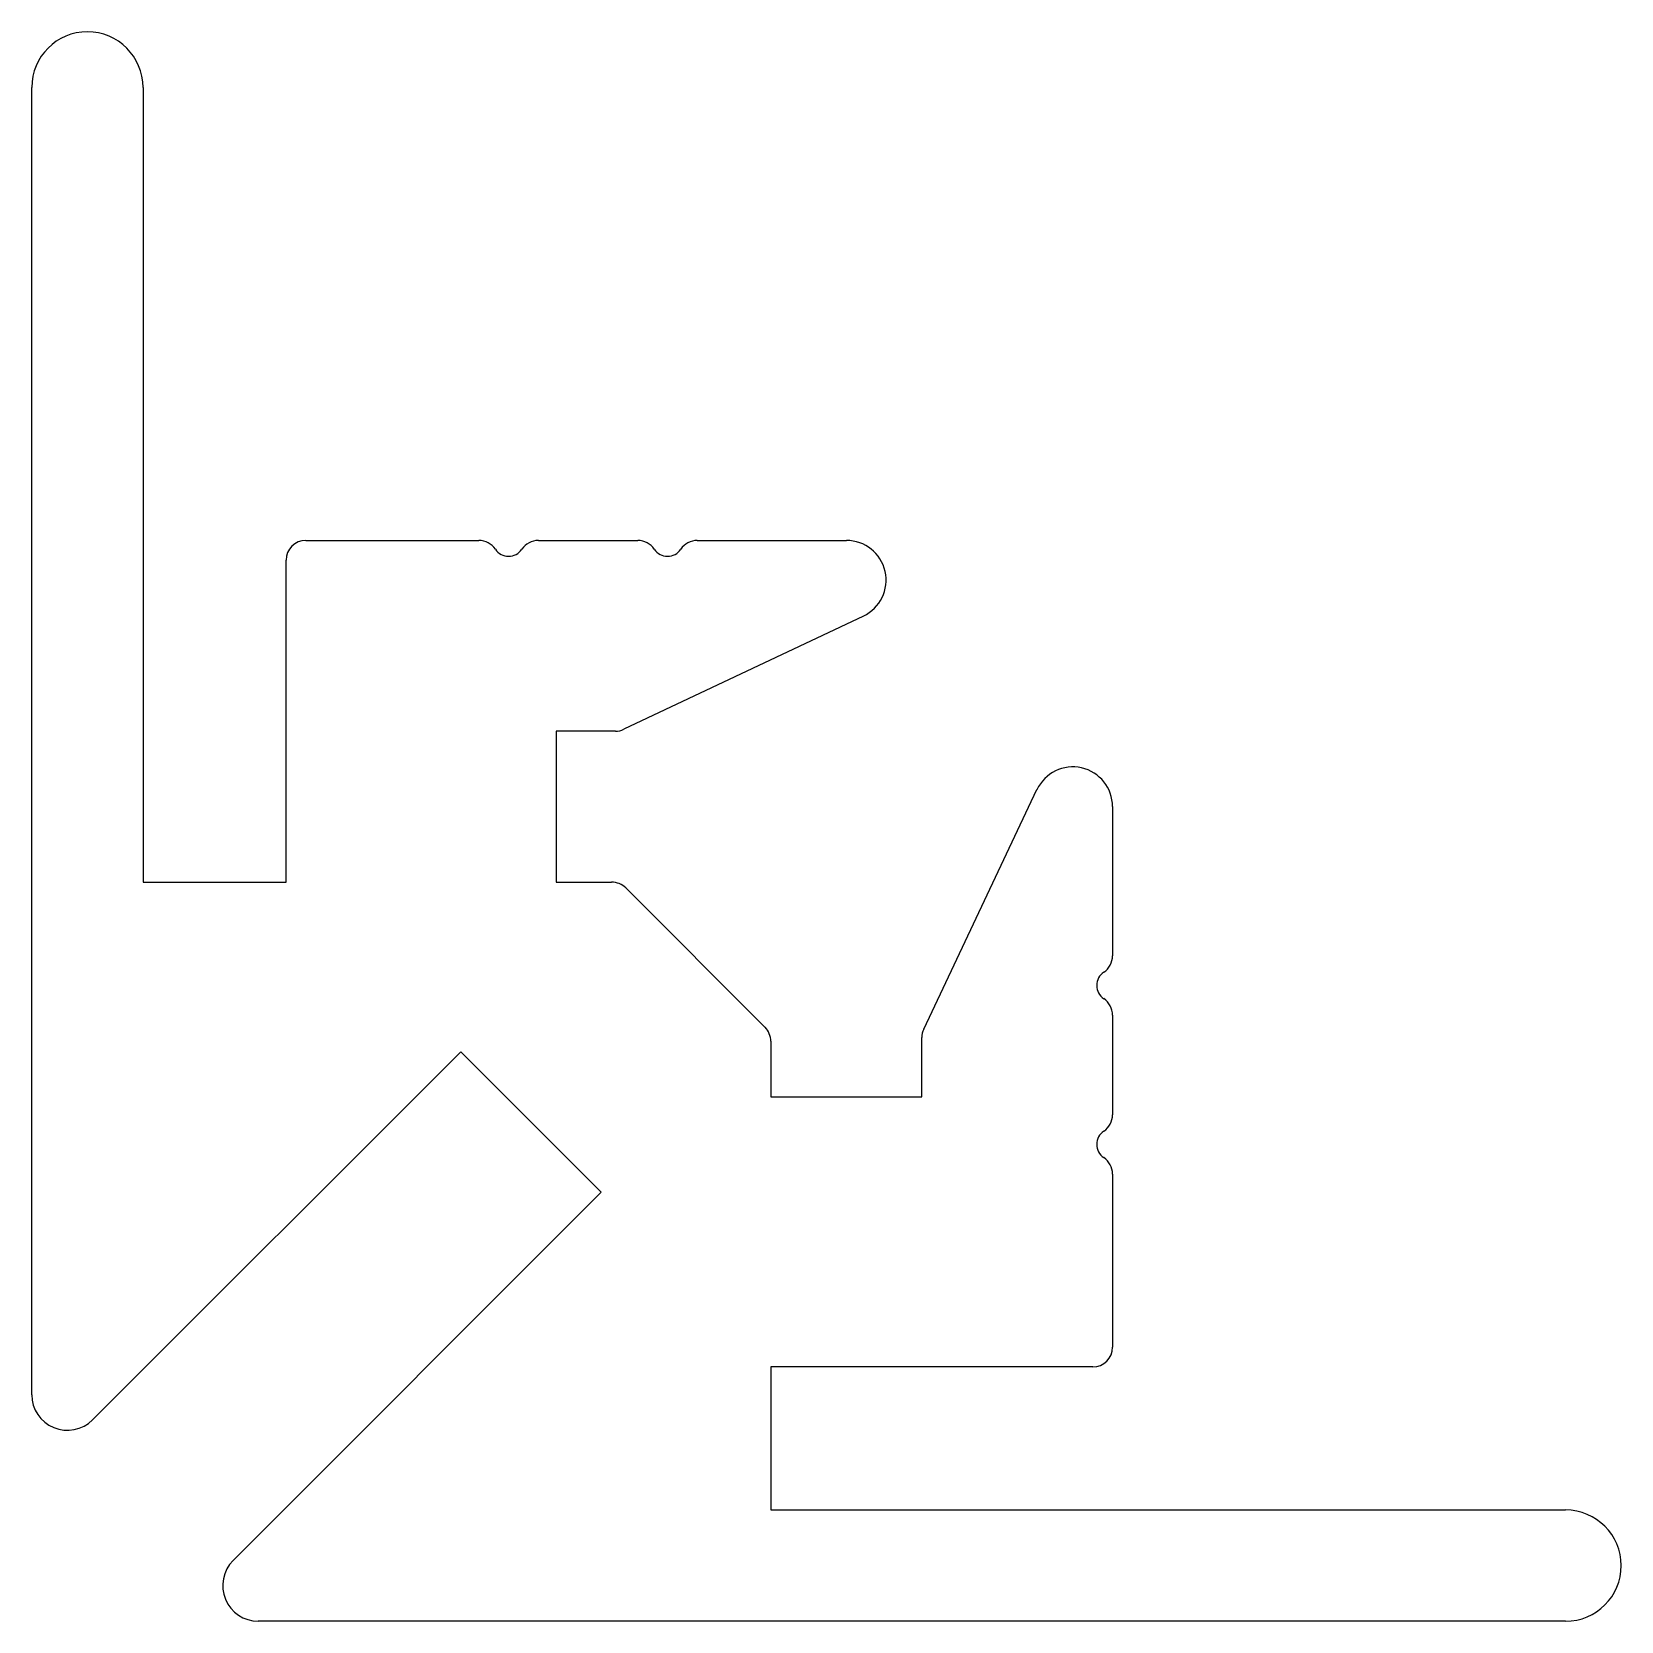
# Model space of a CAD drawing. Extents: x 2240.3 to 2260.3, y 1569 to 1589.
import ezdxf

# ---------------------------------------------------------------- set-up
doc = ezdxf.new("R2010")
doc.units = 0
doc.layers.get('0').update_dxf_attribs({"linetype": 'CONTINUOUS'})

msp = doc.modelspace()

# ---------------------------------------------------------------- linework, layer by layer
for p, q in [((2240.295, 1571.87), (2240.295, 1588.32)), ((2241.695, 1588.32), (2241.695, 1578.32)), ((2243.745, 1582.62), (2245.921, 1582.62)), ((2246.67, 1582.62), (2247.921, 1582.62)), ((2248.67, 1582.62), (2250.545, 1582.62)), ((2243.495, 1578.32), (2243.495, 1582.37)), ((2250.759, 1581.668), (2247.746, 1580.244)), ((2247.639, 1580.22), (2246.895, 1580.22)), ((2246.895, 1580.22), (2246.895, 1578.32)), ((2251.519, 1576.471), (2252.943, 1579.484)), ((2253.895, 1579.27), (2253.895, 1577.394)), ((2241.695, 1578.32), (2243.495, 1578.32)), ((2246.895, 1578.32), (2247.592, 1578.32)), ((2247.769, 1578.247), (2249.522, 1576.493)), ((2253.895, 1576.646), (2253.895, 1575.394)), ((2249.595, 1576.317), (2249.595, 1575.62)), ((2251.495, 1575.62), (2251.495, 1576.364)), ((2245.693, 1576.186), (2241.06, 1571.553)), ((2247.461, 1574.418), (2245.693, 1576.186)), ((2249.595, 1575.62), (2251.495, 1575.62)), ((2253.895, 1574.646), (2253.895, 1572.47)), ((2242.828, 1569.785), (2247.461, 1574.418)), ((2249.595, 1572.22), (2249.595, 1570.42)), ((2253.645, 1572.22), (2249.595, 1572.22)), ((2249.595, 1570.42), (2259.595, 1570.42)), ((2259.595, 1569.02), (2243.145, 1569.02))]:
    msp.add_line(p, q)
for centre, radius, start, end in [((2240.995, 1588.32), 0.7, 0, 180), ((2243.745, 1582.37), 0.25, 90, 180), ((2245.921, 1582.37), 0.25, 33.749, 90), ((2246.67, 1582.37), 0.25, 90, 146.251), ((2247.921, 1582.37), 0.25, 33.749, 90), ((2248.67, 1582.37), 0.25, 90, 146.251), ((2250.545, 1582.12), 0.5, 295.2964, 90), ((2246.295, 1582.62), 0.2, 213.749, 326.251), ((2248.295, 1582.62), 0.2, 213.749, 326.251), ((2247.639, 1580.47), 0.25, 270, 295.2964), ((2253.395, 1579.27), 0.5, 0, 154.7036), ((2247.592, 1578.07), 0.25, 45, 90), ((2253.645, 1577.394), 0.25, 303.749, 0), ((2253.895, 1577.02), 0.2, 123.749, 236.251), ((2253.645, 1576.646), 0.25, 0, 56.251), ((2249.345, 1576.317), 0.25, 360, 45), ((2251.745, 1576.364), 0.25, 154.7036, 180), ((2253.645, 1575.394), 0.25, 303.749, 0), ((2253.895, 1575.02), 0.2, 123.749, 236.251), ((2253.645, 1574.646), 0.25, 0, 56.251), ((2253.645, 1572.47), 0.25, 270, 0), ((2240.743, 1571.87), 0.448, 180, 315), ((2259.595, 1569.72), 0.7, 270, 90), ((2243.145, 1569.468), 0.448, 135, 270)]:
    msp.add_arc(centre, radius, start, end)

doc.saveas('drawing.dxf')
